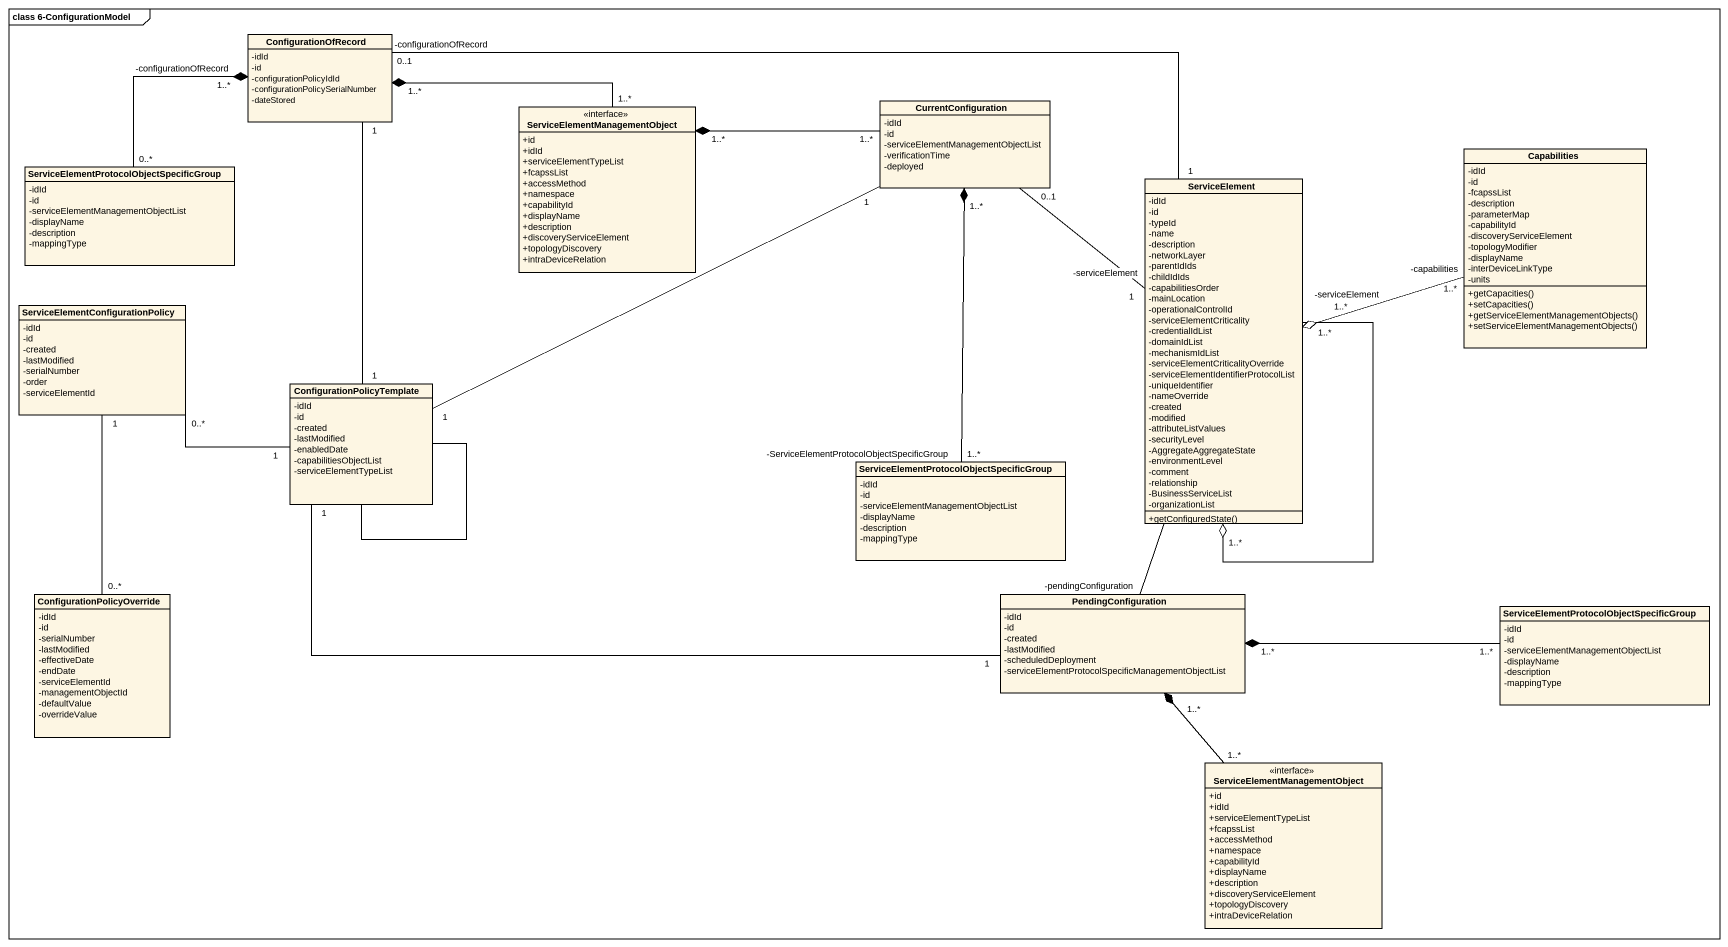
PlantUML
@startuml
mainframe class 6-ConfigurationModel
hide circle
hide empty members
skinparam classAttributeIconSize 0
class ConfigurationOfRecord {
  -idId
  -id
  -configurationPolicyIdId
  -configurationPolicySerialNumber
  -dateStored
}
interface "ServiceElementManagementObject" as ServiceElementManagementObje {
  +id
  +idId
  +serviceElementTypeList
  +fcapssList
  +accessMethod
  +namespace
  +capabilityId
  +displayName
  +description
  +discoveryServiceElement
  +topologyDiscovery
  +intraDeviceRelation
}
class CurrentConfiguration {
  -idId
  -id
  -serviceElementManagementObjectList
  -verificationTime
  -deployed
}
class "ServiceElementProtocolObjectSpecificGroup" as ServiceElementProtocolObject {
  -idId
  -id
  -serviceElementManagementObjectList
  -displayName
  -description
  -mappingType
}
class Capabilities {
  -idId
  -id
  -fcapssList
  -description
  -parameterMap
  -capabilityId
  -discoveryServiceElement
  -topologyModifier
  -displayName
  -interDeviceLinkType
  -units
  +getCapacities()
  +setCapacities()
  +getServiceElementManagementObjects()
  +setServiceElementManagementObjects()
}
class ServiceElement {
  -idId
  -id
  -typeId
  -name
  -description
  -networkLayer
  -parentIdIds
  -childIdIds
  -capabilitiesOrder
  -mainLocation
  -operationalControlId
  -serviceElementCriticality
  -credentialIdList
  -domainIdList
  -mechanismIdList
  -serviceElementCriticalityOverride
  -serviceElementIdentifierProtocolList
  -uniqueIdentifier
  -nameOverride
  -created
  -modified
  -attributeListValues
  -securityLevel
  -AggregateAggregateState
  -environmentLevel
  -comment
  -relationship
  -BusinessServiceList
  -organizationList
  +getConfiguredState()
}
class "ServiceElementConfigurationPolicy" as ServiceElementConfigurationP {
  -idId
  -id
  -created
  -lastModified
  -serialNumber
  -order
  -serviceElementId
}
class ConfigurationPolicyTemplate {
  -idId
  -id
  -created
  -lastModified
  -enabledDate
  -capabilitiesObjectList
  -serviceElementTypeList
}
class "ServiceElementProtocolObjectSpecificGroup" as ServiceElementProtocolObject_2 {
  -idId
  -id
  -serviceElementManagementObjectList
  -displayName
  -description
  -mappingType
}
class ConfigurationPolicyOverride {
  -idId
  -id
  -serialNumber
  -lastModified
  -effectiveDate
  -endDate
  -serviceElementId
  -managementObjectId
  -defaultValue
  -overrideValue
}
class PendingConfiguration {
  -idId
  -id
  -created
  -lastModified
  -scheduledDeployment
  -serviceElementProtocolSpecificManagementObjectList
}
class "ServiceElementProtocolObjectSpecificGroup" as ServiceElementProtocolObject_3 {
  -idId
  -id
  -serviceElementManagementObjectList
  -displayName
  -description
  -mappingType
}
interface "ServiceElementManagementObject" as ServiceElementManagementObje_2 {
  +id
  +idId
  +serviceElementTypeList
  +fcapssList
  +accessMethod
  +namespace
  +capabilityId
  +displayName
  +description
  +discoveryServiceElement
  +topologyDiscovery
  +intraDeviceRelation
}
ConfigurationOfRecord "1..*" *-right- "1..*" ServiceElementManagementObje
ConfigurationOfRecord "1..*\n-configurationOfRecord" *-- "0..*" ServiceElementProtocolObject
ConfigurationOfRecord "0..1\n-configurationOfRecord" -right- "1" ServiceElement
ConfigurationOfRecord "1" -- "1" ConfigurationPolicyTemplate
ServiceElementManagementObje "1..*" *-right- "1..*" CurrentConfiguration
CurrentConfiguration "0..1" -- "1\n-serviceElement" ServiceElement
CurrentConfiguration "1" -left- "1" ConfigurationPolicyTemplate
CurrentConfiguration "1..*" *-- "1..*\n-ServiceElementProtocolObjectSpecificGroup" ServiceElementProtocolObject_2
ServiceElement "1..*\n-serviceElement" o-right- "1..*\n-capabilities" Capabilities
ServiceElement "1..*" o-- "1..*" ServiceElement
ServiceElement -- "-pendingConfiguration" PendingConfiguration
ConfigurationPolicyTemplate "1" -left- "0..*" ServiceElementConfigurationP
ConfigurationPolicyTemplate -- ConfigurationPolicyTemplate
ConfigurationPolicyTemplate "1" -right- "1" PendingConfiguration
ConfigurationPolicyOverride "0..*" -up- "1" ServiceElementConfigurationP
PendingConfiguration "1..*" *-right- "1..*" ServiceElementProtocolObject_3
PendingConfiguration "1..*" *-- "1..*" ServiceElementManagementObje_2
@enduml
